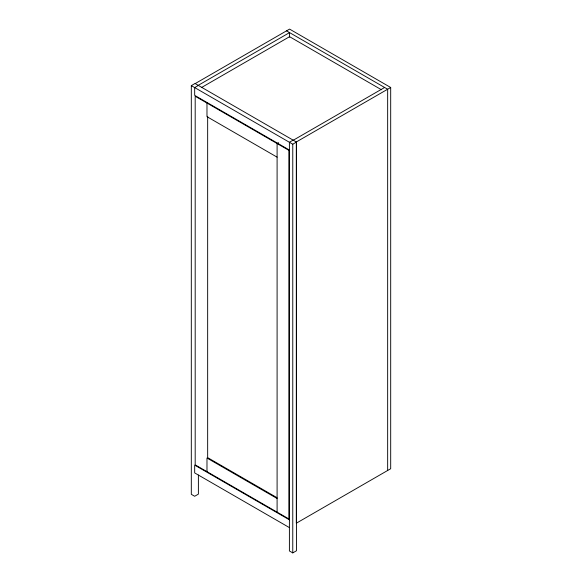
<?xml version="1.0" encoding="UTF-8"?>
<svg xmlns="http://www.w3.org/2000/svg" width="582" height="582" viewBox="0 0 582 582"><rect width="100%" height="100%" fill="white"/><g stroke="black" fill="none" stroke-linecap="round" stroke-linejoin="round"><path stroke-width="0.87" d="M198.389 475.058L198.389 494.125L194.679 496.271L191.311 494.322L191.311 85.634L195.014 83.495L296.478 142.073L296.478 550.761L292.768 552.9L289.4 550.95L289.4 142.263L293.11 140.124M195.188 83.59L289.567 29.1L390.689 87.482L390.689 468.728L296.311 523.218L296.311 141.972L390.689 87.482M198.222 85.343L289.567 32.607L289.567 37.139M198.389 85.438L194.679 87.584L194.679 95.368L289.4 150.054M201.372 87.613L289.567 36.688L381.479 89.759M278.582 142.677L277.097 143.528L277.097 512.131M293.277 140.226L384.622 87.482M191.311 85.634L292.768 144.212L296.478 142.073M286.533 30.853L387.656 89.235L387.656 470.482M277.097 157.155L206.981 116.676L206.981 103.05M276.988 497.668L207.658 457.641L207.658 116.284M277.097 498.505L206.981 458.027L206.981 471.653M289.4 519.813L194.679 465.127L194.679 472.911L289.4 527.598M292.768 144.212L292.768 552.9M288.89 150.345L195.188 96.241L195.188 464.836L288.89 518.94L288.89 150.345"/></g></svg>
